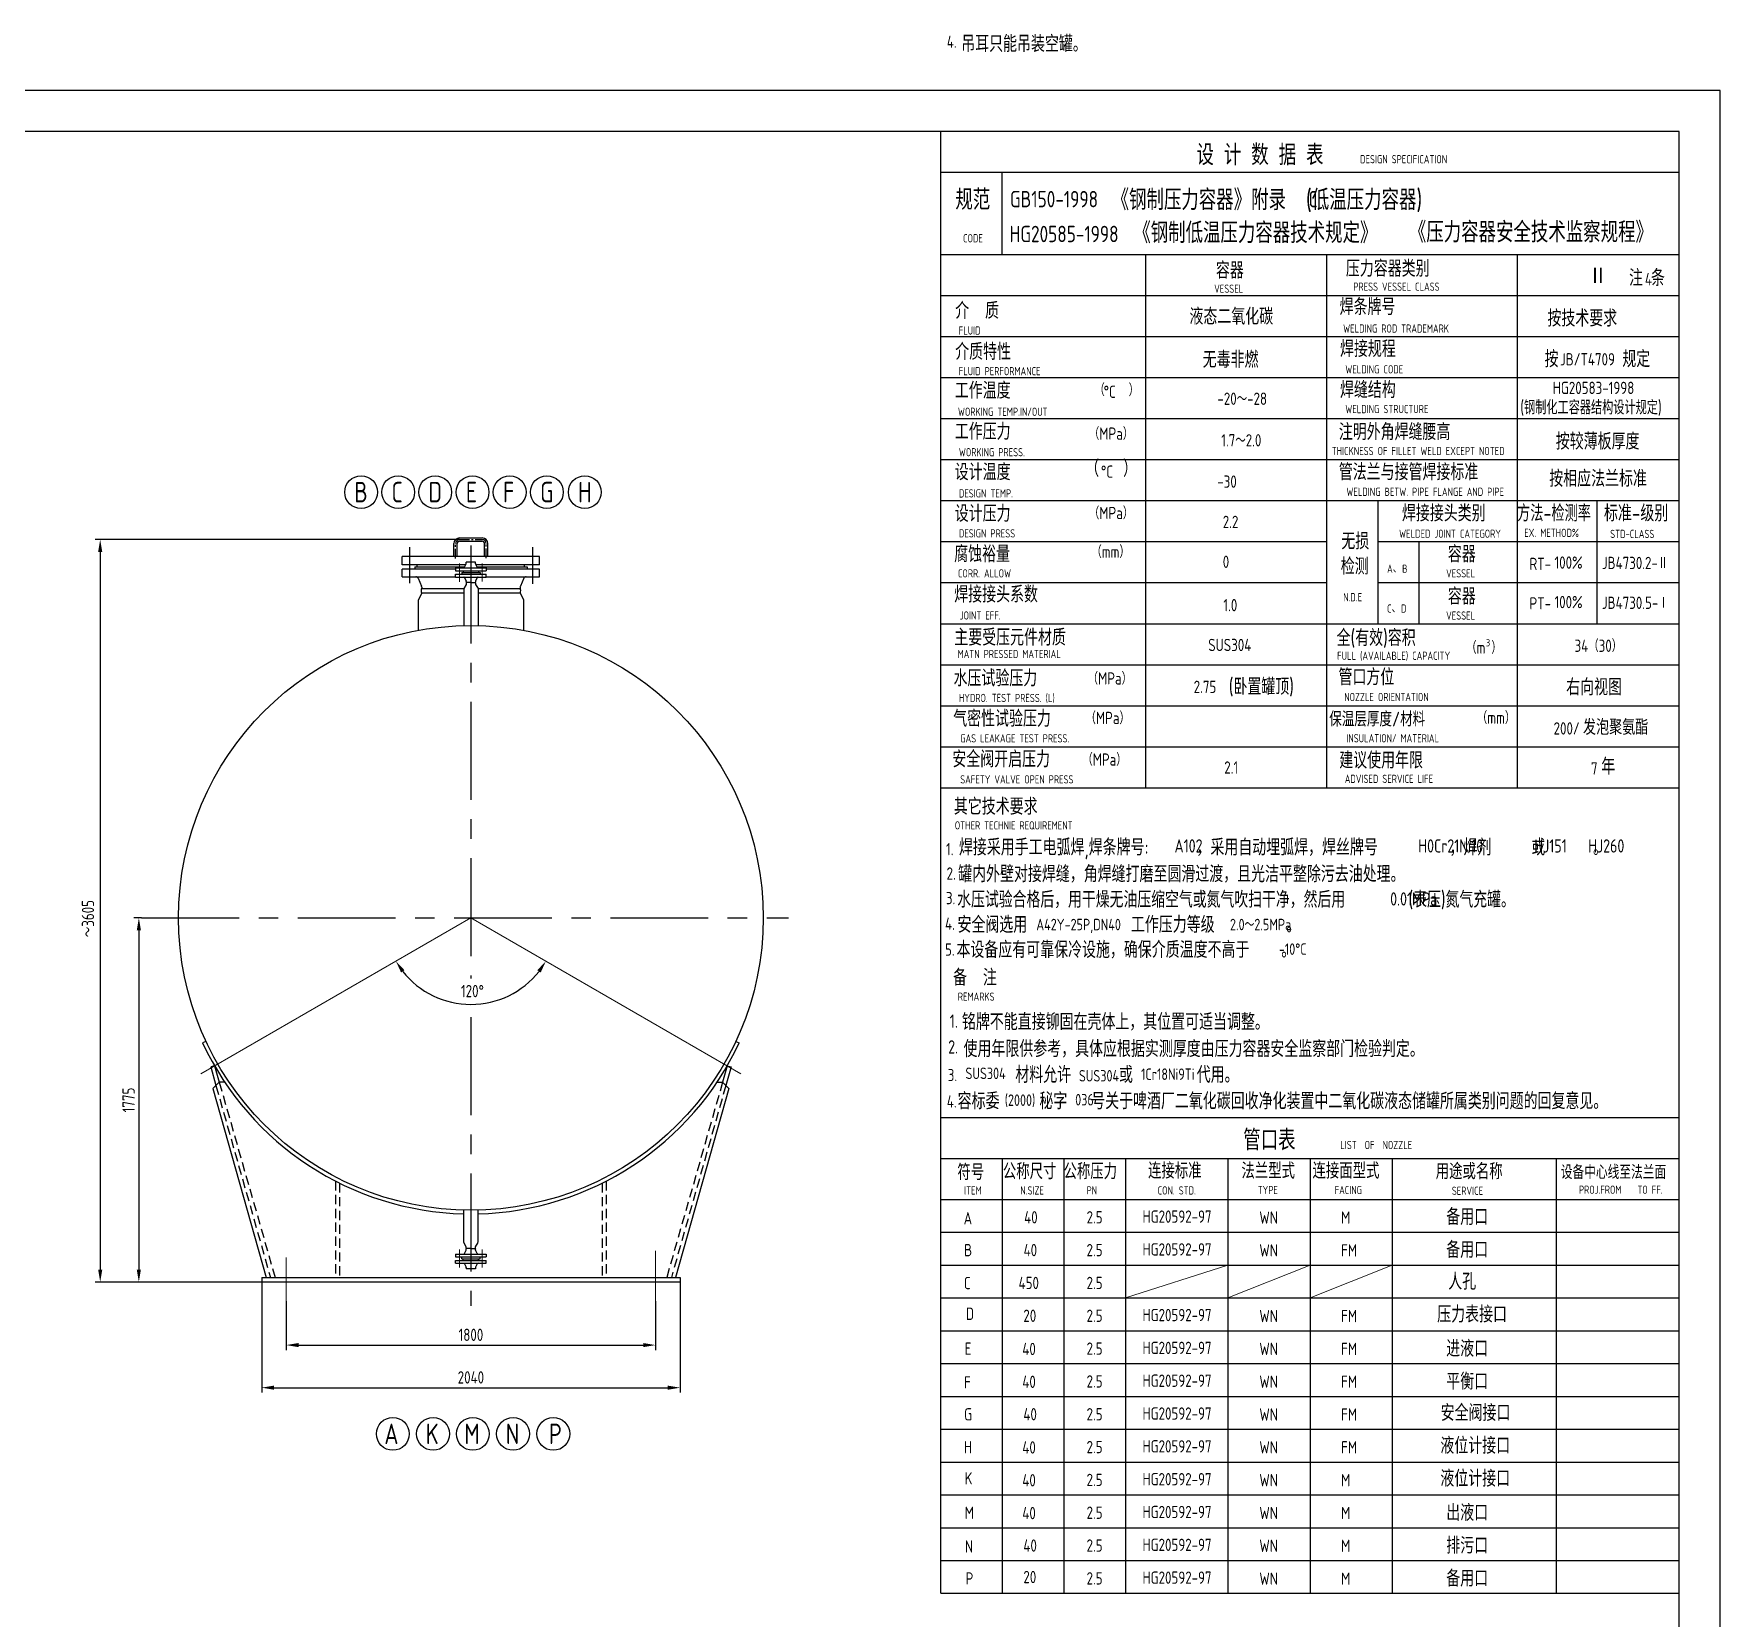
# Model space of a CAD drawing. Extents: x 10474 to 45536, y -10608 to 12499.
# Drawn here: x 31641 to 39863, y 4776 to 12499 of the extents above; entities that cross this region are included whole.
import ezdxf

# ---------------------------------------------------------------- set-up
doc = ezdxf.new("R2010")
doc.units = 0
doc.header["$LTSCALE"] = 15
doc.header["$MEASUREMENT"] = 0
doc.linetypes.add('CENTER', pattern=[50.8, 31.75, -6.35, 6.35, -6.35])
doc.linetypes.add('HIDDEN', pattern=[0.375, 0.25, -0.125])
doc.layers.get('0').update_dxf_attribs({"linetype": 'CONTINUOUS'})
doc.layers.get('DEFPOINTS').update_dxf_attribs({"color": 3, "linetype": 'CONTINUOUS'})
for name, color, linetype in [('1', 3, 'CONTINUOUS'), ('HIDDEN', 7, 'HIDDEN'), ('LAYERAXIS', 7, 'CENTER'), ('MAINLINE', 3, 'CONTINUOUS')]:
    doc.layers.add(name, color=color, linetype=linetype)
doc.layers.add('5', color=7, linetype='CONTINUOUS', lineweight=9)
doc.styles.add('GREEKC', font='greekc')
doc.styles.add('HZ', font='isocp.shx', dxfattribs={"width": 0.85, "bigfont": 'hztxt.shx'})
doc.dimstyles.new('QD', dxfattribs={"dimtxt": 60, "dimasz": 60, "dimexe": 24, "dimexo": 0.1, "dimgap": 20, "dimtad": 1, "dimdec": 0, "dimzin": 0, "dimdsep": 46, "dimtxsty": 'HZ', "dimcen": 0, "dimadec": 0, "dimazin": 0, "dimtfac": 0.142857, "dimtdec": 4, "dimtix": 1, "dimtmove": 2, "dimatfit": 3, "dimfxl": 0, "dimtolj": 1, "dimtzin": 0, "dimarcsym": 0})

# ---------------------------------------------------------------- blocks, each defined once
blk = doc.blocks.new('*D10')
at = {"color": 0, "linetype": 'ByBlock'}
for p, q in [((47104.9, 798.3), (47104.9, 560.5)), ((48904.9, 798.3), (48904.9, 560.5)), ((47164.9, 584.5), (48844.9, 584.5))]:
    blk.add_line(p, q, dxfattribs=at)
for points in [[(47164.9, 594.5), (47164.9, 574.5), (47104.9, 584.5)], [(48844.9, 594.5), (48844.9, 574.5), (48904.9, 584.5)]]:
    blk.add_solid(points, dxfattribs=at)
at = {"layer": 'DEFPOINTS', "color": 0, "linetype": 'ByBlock'}
for p in [(47104.9, 798.4), (48904.9, 798.4), (48904.9, 584.5)]:
    blk.add_point(p, dxfattribs=at)
at = {"color": 0, "linetype": 'ByBlock', "insert": (48004.9, 634.5), "char_height": 60, "attachment_point": 5, "style": 'HZ'}
blk.add_mtext('\\A1;1800', dxfattribs=at)
blk = doc.blocks.new('*D11')
at = {"color": 0, "linetype": 'ByBlock'}
for p, q in [((46984.9, 891.9), (46984.9, 352.8)), ((49024.9, 891.8), (49024.9, 352.8)), ((47044.9, 376.8), (48964.9, 376.8))]:
    blk.add_line(p, q, dxfattribs=at)
for points in [[(47044.9, 386.8), (47044.9, 366.8), (46984.9, 376.8)], [(48964.9, 386.8), (48964.9, 366.8), (49024.9, 376.8)]]:
    blk.add_solid(points, dxfattribs=at)
at = {"layer": 'DEFPOINTS', "color": 0, "linetype": 'ByBlock'}
for p in [(46984.9, 892), (49024.9, 891.9), (49024.9, 376.8)]:
    blk.add_point(p, dxfattribs=at)
at = {"color": 0, "linetype": 'ByBlock', "insert": (48004.9, 426.9), "char_height": 60, "attachment_point": 5, "style": 'HZ'}
blk.add_mtext('\\A1;2040', dxfattribs=at)
blk = doc.blocks.new('*D23')
at = {"color": 0, "linetype": 'ByBlock'}
for p, q in [((33717.1, 10033.8), (31940.9, 10033.8)), ((31964.9, 9973.8), (31964.9, 6474.7)), ((32752.1, 6414.7), (31940.9, 6414.7))]:
    blk.add_line(p, q, dxfattribs=at)
for points in [[(31954.9, 9973.8), (31974.9, 9973.8), (31964.9, 10033.8)], [(31954.9, 6474.7), (31974.9, 6474.7), (31964.9, 6414.7)]]:
    blk.add_solid(points, dxfattribs=at)
at = {"layer": 'DEFPOINTS', "color": 0, "linetype": 'ByBlock'}
for p in [(33717.2, 10033.8), (31964.9, 6414.7), (32752.2, 6414.7)]:
    blk.add_point(p, dxfattribs=at)
at = {"color": 0, "linetype": 'ByBlock', "insert": (31905.2, 8186.2), "char_height": 60, "attachment_point": 5, "rotation": 90, "style": 'HZ'}
blk.add_mtext('\\A1;～3605', dxfattribs=at)
blk = doc.blocks.new('*D50')
at = {"color": 0, "linetype": 'ByBlock'}
for p, q in [((46461.4, 2666.9), (46424.6, 2666.9)), ((46448.6, 2606.9), (46448.6, 951.8)), ((46458.1, 891.8), (46424.6, 891.8))]:
    blk.add_line(p, q, dxfattribs=at)
for points in [[(46438.6, 2606.9), (46458.6, 2606.9), (46448.6, 2666.9)], [(46438.6, 951.8), (46458.6, 951.8), (46448.6, 891.8)]]:
    blk.add_solid(points, dxfattribs=at)
at = {"layer": 'DEFPOINTS', "color": 0, "linetype": 'ByBlock'}
for p in [(46461.5, 2666.9), (46448.6, 891.8), (46458.2, 891.8)]:
    blk.add_point(p, dxfattribs=at)
at = {"color": 0, "linetype": 'ByBlock', "insert": (46398.6, 1779.4), "char_height": 60, "attachment_point": 5, "rotation": 90, "style": 'HZ'}
blk.add_mtext('\\A1;1775', dxfattribs=at)
blk = doc.blocks.new('*D132')
at = {"color": 0, "linetype": 'ByBlock'}
blk.add_arc((33772.1, 8189.8), 422.2, 218.14914, 321.85086, dxfattribs=at)
for points in [[(33431.8, 7923.4), (33448.3, 7934.6), (33406.4, 7978.7)], [(34095.8, 7934.6), (34112.4, 7923.4), (34137.7, 7978.7)]]:
    blk.add_solid(points, dxfattribs=at)
at = {"layer": 'DEFPOINTS', "color": 0, "linetype": 'ByBlock'}
for p in [(33772.1, 8189.8), (33772.1, 8189.8), (33627.7, 7793), (32455.3, 7429.5), (35088.8, 7429.5)]:
    blk.add_point(p, dxfattribs=at)
at = {"color": 0, "linetype": 'ByBlock', "insert": (33779.6, 7832.8), "char_height": 60, "attachment_point": 5, "style": 'HZ'}
blk.add_mtext('\\A1;120°', dxfattribs=at)

msp = doc.modelspace()

# ---------------------------------------------------------------- hatches: boundary and pattern name
at = {"layer": '5'}
h = msp.add_hatch(dxfattribs=at)
h.set_pattern_fill('ANSI37', color=256, scale=6, style=0)
h.set_pattern_definition([(45, (-12746.1469, -142.74165), (-0.530330086, 0.530330086), []), (135, (-12746.1469, -142.74165), (-0.530330086, -0.530330086), [])])
h.paths.add_polyline_path([(33794.6, 9821.8, 0.365825), (33794.6, 9825.7), (33792.1, 9823.8)])
h.paths.add_polyline_path([(33749.6, 9825.7, 0.365825), (33749.6, 9821.8), (33752.1, 9823.8)])
h = msp.add_hatch(dxfattribs=at)
h.set_pattern_fill('ANSI37', color=256, scale=6, style=0)
h.set_pattern_definition([(315, (-12746.1469, 16544.27046), (-0.530330086, -0.530330086), []), (225, (-12746.1469, 16544.27046), (-0.530330086, 0.530330086), [])])
h.paths.add_polyline_path([(33792.1, 6577.8), (33794.6, 6575.8, 0.365825), (33794.6, 6579.7)])
h.paths.add_polyline_path([(33752.1, 6577.8), (33749.6, 6579.7, 0.365825), (33749.6, 6575.8)])

# ---------------------------------------------------------------- linework, layer by layer
for p, q in [((39862.8, 12222.1), (23042.8, 12222.1)), ((39862.8, 342.1), (39862.8, 12222.1)), ((39662.8, 11822.1), (36062.8, 11822.1)), ((36362.8, 11422.1), (36362.8, 11822.1)), ((39662.8, 11422.1), (36062.8, 11422.1)), ((37062.8, 8822.1), (37062.8, 11422.1)), ((37945, 8822.1), (37945, 11422.1)), ((38873.7, 8822.1), (38873.7, 11422.1)), ((39662.8, 11222.1), (36062.8, 11222.1)), ((36362.8, 11222.1), (36362.8, 11224.4)), ((39662.8, 11022.1), (36062.8, 11022.1)), ((39662.8, 10822.1), (36062.8, 10822.1)), ((39662.8, 10622.1), (36062.8, 10622.1)), ((39662.8, 10422.1), (36062.8, 10422.1)), ((39662.8, 10222.1), (36062.8, 10222.1)), ((38195, 9622.1), (38195, 10222.1)), ((39262.8, 9622.1), (39262.8, 10222.1)), ((37945, 10022.1), (36062.8, 10022.1)), ((39662.8, 10022.1), (38195, 10022.1)), ((38395, 9622.1), (38395, 10022.1)), ((37945, 9822.1), (36062.8, 9822.1)), ((39662.8, 9822.1), (38195, 9822.1)), ((37945, 9622.1), (36062.8, 9622.1)), ((39662.8, 9622.1), (37945, 9622.1)), ((39662.8, 9422.1), (36062.8, 9422.1)), ((39662.8, 9022.1), (36062.8, 9022.1)), ((39662.8, 8822.1), (36062.8, 8822.1)), ((36062.8, 7017.3), (39662.8, 7017.3)), ((36362.8, 7017.3), (36362.8, 4897.3)), ((36662.8, 7017.3), (36662.8, 4897.3)), ((36962.8, 7017.3), (36962.8, 4897.3)), ((37462.8, 7017.3), (37462.8, 4897.3)), ((37862.8, 7017.3), (37862.8, 4897.3)), ((38262.8, 7017.3), (38262.8, 4897.3)), ((39062.8, 7017.3), (39062.8, 4897.3)), ((36062.8, 6817.3), (39662.8, 6817.3)), ((36062.8, 6657.3), (39662.8, 6657.3)), ((36062.8, 6497.3), (39662.8, 6497.3)), ((36062.8, 6337.3), (39662.8, 6337.3)), ((36062.8, 6177.3), (39662.8, 6177.3)), ((36062.8, 6017.3), (39662.8, 6017.3)), ((36062.8, 5857.3), (39662.8, 5857.3)), ((36062.8, 5697.3), (39662.8, 5697.3)), ((36062.8, 5537.3), (39662.8, 5537.3)), ((36062.8, 5377.3), (39662.8, 5377.3)), ((36062.8, 5217.3), (39662.8, 5217.3)), ((36062.8, 5057.3), (39662.8, 5057.3))]:
    msp.add_line(p, q)
at = {"linetype": 'ByBlock', "ltscale": 5}
msp.add_line((39662.8, 9222.1), (36062.8, 9222.1), dxfattribs=at)
for centre in [(33236.8, 10264.8), (33417.8, 10264.8), (33598.1, 10264.8), (33780.2, 10264.8), (33961.2, 10264.8), (34142.6, 10264.8), (34327.2, 10264.8), (33391.5, 5674.3), (33587.6, 5674.3), (33781.5, 5674.3), (33977.6, 5674.3), (34173.8, 5674.3)]:
    msp.add_circle(centre, 80)
at = {"ltscale": 0.2}
for centre, start, end in [((33717.1, 10013.8), 90, 180), ((33827.1, 10013.8), 0, 90)]:
    msp.add_arc(centre, 20, start, end, dxfattribs=at)
at = {"layer": '1'}
for p, q in [((33717.1, 10041.8), (33827.1, 10041.8)), ((34107.1, 9951.8), (33437.1, 9951.8)), ((33437.1, 9910.8), (33437.1, 9951.8)), ((33689.1, 9951.8), (33689.1, 10013.8)), ((33705.1, 9951.8), (33705.1, 10013.8)), ((33717.1, 10025.8), (33827.1, 10025.8)), ((33839.1, 9951.8), (33839.1, 10013.8)), ((33855.1, 9951.8), (33855.1, 10013.8)), ((34107.1, 9910.8), (34107.1, 9951.8)), ((33747.2, 9910.8), (33437.1, 9910.8)), ((33437.1, 9852.8), (33437.1, 9889.8)), ((33697.1, 9889.8), (33437.1, 9889.8)), ((33498.1, 9900.8), (33498.1, 9889.8)), ((33498.1, 9900.8), (33742.4, 9900.8)), ((33510.1, 9900.8), (33510.1, 9910.8)), ((33697.1, 9895.8), (33847.1, 9895.8)), ((33697.1, 9895.8), (33697.1, 9881.8)), ((33697.1, 9881.8), (33847.1, 9881.8)), ((33727.1, 9873.3), (33727.1, 9864.8)), ((33727.1, 9873.3), (33817.1, 9873.3)), ((33734.6, 9881.8), (33734.6, 9873.3)), ((33741.4, 9898.6), (33749.1, 9914.7)), ((33749.6, 9916.9), (33749.6, 9922.8)), ((33794.6, 9922.8), (33749.6, 9922.8)), ((33794.6, 9916.9), (33794.6, 9922.8)), ((33802.7, 9898.6), (33795.1, 9914.7)), ((34107.1, 9910.8), (33796.9, 9910.8)), ((33801.7, 9900.8), (34046.1, 9900.8)), ((33809.6, 9881.8), (33809.6, 9873.3)), ((33817.1, 9873.3), (33817.1, 9864.8)), ((33847.1, 9895.8), (33847.1, 9881.8)), ((34107.1, 9889.8), (33847.1, 9889.8)), ((34033.6, 9900.8), (34033.6, 9910.8)), ((34046.1, 9900.8), (34046.1, 9889.8)), ((34107.1, 9852.8), (34107.1, 9889.8)), ((33437.1, 9852.8), (33697.1, 9852.8)), ((33514.2, 9845.6), (33531.1, 9807.1)), ((33532.1, 9802.3), (33532.1, 9794.7)), ((33532.1, 9794.7), (33737.1, 9794.7)), ((33697.1, 9864.8), (33847.1, 9864.8)), ((33697.1, 9850.8), (33697.1, 9864.8)), ((33697.1, 9850.8), (33847.1, 9850.8)), ((33741.4, 9847.9), (33749.1, 9831.8)), ((33749.6, 9829.6), (33749.6, 9825.7)), ((33794.6, 9829.6), (33794.6, 9825.7)), ((33802.7, 9847.9), (33795.1, 9831.8)), ((33807.1, 9794.7), (34012.1, 9794.7)), ((33847.1, 9850.8), (33847.1, 9864.8)), ((33847.1, 9852.8), (34107.1, 9852.8)), ((34012.1, 9802.3), (34012.1, 9794.7)), ((34029.9, 9845.6), (34013.1, 9807.1)), ((33532.1, 9774.8), (33737.1, 9774.8)), ((33807.1, 9774.8), (34012.1, 9774.8)), ((32480.6, 7587.5), (32464.3, 7579.9)), ((35063.6, 7587.5), (35079.9, 7579.9)), ((32522.4, 7468.3), (32503.7, 7463)), ((32503.7, 7463), (32529.4, 7372.4)), ((32522.4, 7468.3), (32545.3, 7388.3)), ((35021.7, 7468.3), (34998.9, 7388.3)), ((35040.4, 7463), (35014.7, 7372.4)), ((35021.7, 7468.3), (35040.4, 7463)), ((32545.3, 7388.3), (32514.4, 7357.4)), ((32514.4, 7357.4), (32774, 6436.8)), ((32572.1, 7388.3), (32545.3, 7388.3)), ((35029.7, 7357.4), (34770.2, 6436.8)), ((34972, 7388.3), (34998.9, 7388.3)), ((34998.9, 7388.3), (35029.7, 7357.4)), ((33697.1, 6550.8), (33697.1, 6536.8)), ((33697.1, 6550.8), (33847.1, 6550.8)), ((33697.1, 6536.8), (33847.1, 6536.8)), ((33697.1, 6505.8), (33697.1, 6519.8)), ((33697.1, 6519.8), (33847.1, 6519.8)), ((33697.1, 6505.8), (33847.1, 6505.8)), ((33727.1, 6528.3), (33727.1, 6536.8)), ((33727.1, 6528.3), (33817.1, 6528.3)), ((33734.6, 6519.8), (33734.6, 6528.3)), ((33741.4, 6553.6), (33749.1, 6569.7)), ((33741.4, 6502.9), (33749.1, 6486.8)), ((33749.6, 6571.9), (33749.6, 6575.8)), ((33794.6, 6571.9), (33794.6, 6575.8)), ((33802.7, 6553.6), (33795.1, 6569.7)), ((33802.7, 6502.9), (33795.1, 6486.8)), ((33809.6, 6519.8), (33809.6, 6528.3)), ((33817.1, 6528.3), (33817.1, 6536.8)), ((33847.1, 6550.8), (33847.1, 6536.8)), ((33847.1, 6505.8), (33847.1, 6519.8)), ((32752.1, 6436.8), (32752.1, 6414.8)), ((32752.1, 6436.8), (34792.1, 6436.8)), ((32752.1, 6414.8), (34792.1, 6414.8)), ((33749.6, 6484.6), (33749.6, 6478.8)), ((33794.6, 6478.8), (33749.6, 6478.8)), ((33794.6, 6484.6), (33794.6, 6478.8)), ((34792.1, 6436.8), (34792.1, 6414.8))]:
    msp.add_line(p, q, dxfattribs=at)
for points in [[(33737.1, 9794.7), (33737.1, 9614.3)], [(33748.9, 9814.6), (33737.5, 9794.8)], [(33752.1, 9823.8), (33749.6, 9825.7)], [(33752.1, 9823.8), (33749.6, 9821.8)], [(33749.6, 9821.8), (33749.6, 9817.1)], [(33772.1, 9823.8), (33752.1, 9823.8)], [(33772.1, 9823.8), (33792.1, 9823.8)], [(33792.1, 9823.8), (33794.6, 9825.7)], [(33792.1, 9823.8), (33794.6, 9821.8)], [(33794.6, 9821.8), (33794.6, 9817.1)], [(33795.2, 9814.6), (33806.7, 9794.8)], [(33807.1, 9794.7), (33807.1, 9614.3)], [(33737.1, 6608.2), (33737.1, 6765.2)], [(33807.1, 6608.2), (33807.1, 6765.2)], [(33748.9, 6586.9), (33737.5, 6606.7)], [(33749.6, 6579.7), (33749.6, 6584.4)], [(33752.1, 6577.8), (33749.6, 6579.7)], [(33752.1, 6577.8), (33749.6, 6575.8)], [(33772.1, 6577.8), (33752.1, 6577.8)], [(33772.1, 6577.8), (33792.1, 6577.8)], [(33792.1, 6577.8), (33794.6, 6579.7)], [(33792.1, 6577.8), (33794.6, 6575.8)], [(33794.6, 6579.7), (33794.6, 6584.4)], [(33795.2, 6586.9), (33806.7, 6606.7)]]:
    msp.add_lwpolyline(points, dxfattribs=at)
for points in [[(33749.6, 9817.1, -0.131652), (33748.9, 9814.6)], [(33794.6, 9817.1, 0.131652), (33795.2, 9814.6)], [(33532.1, 9774.8), (33516.1, 9740.2, 0.131652), (33515.6, 9738.2), (33515.6, 9591.5)], [(34012.1, 9774.8), (34028, 9740.2, -0.131652), (34028.6, 9738.2), (34028.6, 9591.5)], [(33749.6, 6584.4, 0.131652), (33748.9, 6586.9)], [(33794.6, 6584.4, -0.131652), (33795.2, 6586.9)]]:
    msp.add_lwpolyline(points, format="xyb", dxfattribs=at)
msp.add_circle((33772.1, 8189.8), 1425, dxfattribs=at)
for centre, radius, start, end in [((33717.1, 10013.8), 28, 90, 180), ((33827.1, 10013.8), 28, 0, 90), ((33717.1, 10013.8), 12, 90, 180), ((33827.1, 10013.8), 12, 0, 90), ((33736.9, 9900.8), 5, 270, 334.59228), ((33744.6, 9916.9), 5, 334.59228, 0), ((33799.6, 9916.9), 5, 180, 205.40772), ((33807.2, 9900.8), 5, 205.40772, 270), ((33503.2, 9840.8), 12, 23.62938, 90), ((33549.3, 9784.8), 20, 150, 210), ((33520.1, 9802.3), 12, 0, 23.62938), ((33736.9, 9845.8), 5, 25.40772, 90), ((33744.6, 9829.6), 5, 0, 25.40772), ((33799.6, 9829.6), 5, 154.59228, 180), ((33807.2, 9845.8), 5, 90, 154.59228), ((34024.1, 9802.3), 12, 156.37062, 180), ((33994.8, 9784.8), 20, 330, 30), ((34040.9, 9840.8), 12, 90, 156.37062), ((33772.1, 8189.8), 1443, 205, 268.61015), ((33772.1, 8189.8), 1443, 271.38985, 335), ((33736.9, 6555.8), 5, 270, 334.59228), ((33736.9, 6500.8), 5, 25.40772, 90), ((33744.6, 6571.9), 5, 334.59228, 0), ((33799.6, 6571.9), 5, 180, 205.40772), ((33807.2, 6555.8), 5, 205.40772, 270), ((33807.2, 6500.8), 5, 90, 154.59228), ((33744.6, 6484.6), 5, 0, 25.40772), ((33799.6, 6484.6), 5, 154.59228, 180)]:
    msp.add_arc(centre, radius, start, end, dxfattribs=at)
at = {"layer": '5'}
for p, q in [((33717.1, 9916.3), (33717.1, 9828.1)), ((33827.1, 9916.3), (33827.1, 9829)), ((33772.1, 8189.8), (32455.3, 7429.5)), ((33772.1, 8189.8), (35088.8, 7429.5)), ((32872.1, 6534.4), (32872.1, 6321.2)), ((33717.1, 6485.2), (33717.1, 6573.4)), ((33827.1, 6485.2), (33827.1, 6572.5)), ((34672.1, 6567.4), (34672.1, 6321.2)), ((36962.8, 6337.3), (37462.8, 6497.3)), ((37462.8, 6337.3), (37862.8, 6497.3)), ((37862.8, 6337.3), (38262.8, 6497.3))]:
    msp.add_line(p, q, dxfattribs=at)
for centre, start, end in [((33751.8, 9823.8), 139.81248, 220.18752), ((33792.3, 9823.8), 319.81248, 40.18752), ((33751.8, 6577.8), 139.81248, 220.18752), ((33792.3, 6577.8), 319.81248, 40.18752)]:
    msp.add_arc(centre, 2.97, start, end, dxfattribs=at)
at = {"layer": 'HIDDEN', "ltscale": 12}
for p, q in [((32529.4, 7372.4), (32794.8, 6436.8)), ((32545.3, 7388.3), (32817.6, 6436.8)), ((34998.9, 7388.3), (34726.6, 6436.8)), ((35014.7, 7372.4), (34749.3, 6436.8)), ((33112.1, 6906.5), (33112.1, 6436.8)), ((34432.1, 6906.5), (34432.1, 6436.8)), ((33132.1, 6896.5), (33132.1, 6436.8)), ((34412.1, 6896.5), (34412.1, 6436.8))]:
    msp.add_line(p, q, dxfattribs=at)
at = {"layer": 'LAYERAXIS', "ltscale": 0.1}
for p, q in [((33717.1, 10033.8), (33827.1, 10033.8)), ((33697.1, 9941.5), (33697.1, 10013.8)), ((33847.1, 9942.8), (33847.1, 10013.8))]:
    msp.add_line(p, q, dxfattribs=at)
at = {"layer": 'LAYERAXIS'}
for p, q in [((33472.1, 9996.6), (33472.1, 9821.9)), ((33772.1, 10004), (33772.1, 7894.4)), ((34072.1, 9996.6), (34072.1, 9817.4)), ((32166.2, 8189.8), (35320.3, 8189.8)), ((33772.1, 7704.9), (33772.1, 6298))]:
    msp.add_line(p, q, dxfattribs=at)
at = {"layer": 'MAINLINE'}
for p, q in [((39662.8, 12022.1), (23542.8, 12022.1)), ((36062.8, 4897.3), (36062.8, 12022.1)), ((39662.8, 542.1), (39662.8, 12022.1)), ((36062.8, 7217.3), (39662.8, 7217.3)), ((36062.8, 4897.3), (39662.8, 4897.3))]:
    msp.add_line(p, q, dxfattribs=at)

# ---------------------------------------------------------------- texts
at = {"style": 'HZ'}
for s, height, width, p in [('吊耳只能吊装空罐。', 80, 0.85, (36162.5, 12410.4)), ('4.', 60, 0.85, (36092.2, 12430.4)), (' GB150-1998', 80, 0.85, (36361.4, 11653.1)), ('C', 80, 0.85, (37855.7, 11653.1)), ('HG20585-1998 ', 80, 0.85, (36397.9, 11483.2)), ('4', 60, 0.85, (39495.5, 11273.1)), ('液态二氧化碳', 80, 0.85, (37275, 11081)), ('按技术要求', 80, 0.85, (39020.1, 11072)), ('无毒非燃', 80, 0.85, (37339.5, 10870.7)), ('按        规定', 80, 0.85, (39006.3, 10873.6)), ('JB/T4709', 60, 0.85, (39081.7, 10882.4)), ('（    ）', 60, 0.85, (36811.1, 10733.2)), ('%%DC', 60, 0.85, (36856.7, 10724.1)), ('HG20583-1998', 60, 0.85, (39046, 10743)), ('-20～-28', 60, 0.85, (37411.4, 10690.2)), ('(钢制化工容器结构设计规定)', 68, 0.8, (38887.9, 10643.5)), ('（MPa）', 60, 0.85, (36784.6, 10520)), ('1.7～2.0', 60, 0.85, (37430, 10487.5)), ('按较薄板厚度', 80, 0.85, (39061, 10472.2)), ('%%DC', 60, 0.85, (36843.4, 10334.6)), ('按相应法兰标准', 80, 0.85, (39029.1, 10290.7)), ('B', 100, 0.85, (33204, 10215)), ('C', 100, 0.85, (33385, 10215)), ('D', 100, 0.85, (33565.3, 10215)), ('E', 100, 0.85, (33747.4, 10215)), ('F', 100, 0.85, (33928.4, 10215)), ('G', 100, 0.85, (34109.8, 10215)), ('H', 100, 0.85, (34294.4, 10215)), ('-30', 60, 0.85, (37410.9, 10286.2)), ('（MPa）', 60, 0.85, (36784.6, 10133.2)), ('2.2', 60, 0.85, (37437.4, 10089.9)), ('（mm）', 60, 0.85, (36796.5, 9944.3)), ('0', 60, 0.85, (37437.4, 9895.5)), ('100%%%', 60, 0.85, (39054.5, 9891.6)), ('JB4730.2-Ⅱ', 60, 0.85, (39285.5, 9889.8)), ('RT-', 60, 0.85, (38932.7, 9885.2)), ('1.0', 60, 0.85, (37440.4, 9684)), ('PT-', 60, 0.85, (38932.7, 9692.6)), ('100%%%', 60, 0.85, (39054.5, 9699)), ('JB4730.5-Ⅰ', 60, 0.85, (39285.5, 9695.4)), ('SUS304', 60, 0.85, (37366.6, 9489.9)), (' （m ）', 60, 0.85, (38594.5, 9477.5)), ('34（30）', 60, 0.85, (39152.4, 9486)), ('（MPa）', 60, 0.85, (36778.5, 9326.8)), ('2.75', 60, 0.85, (37295.8, 9285.8)), ('右向视图', 80, 0.85, (39111.6, 9274.3)), ('（MPa）', 60, 0.85, (36768.1, 9134.2)), ('（mm）', 60, 0.85, (38675.8, 9135.6)), ('200/', 60, 0.85, (39050.4, 9083.1)), ('发泡聚氨酯', 74.88, 0.85, (39193.5, 9081.6)), ('（MPa）', 60, 0.85, (36752.6, 8931.3)), ('年', 80, 0.85, (39282.4, 8887.4)), ('2.1', 60, 0.85, (37444.8, 8892.7)), ('7', 60, 0.85, (39232.4, 8888.2)), ('1.', 60, 0.85, (36088.5, 8494.6)), ('焊接采用手工电弧焊,焊条牌号:      ，采用自动埋弧焊，焊丝牌号         ，焊剂     或      。', 80, 0.85, (36151.2, 8493.7)), ('A102', 64.57, 0.85, (37202.3, 8508.1)), ('H0Cr21Ni10', 64.57, 0.85, (38390.9, 8508.1)), ('HJ151', 64.57, 0.85, (38956.6, 8508.1)), ('HJ260', 64.57, 0.85, (39219.4, 8508.1)), ('2.', 60, 0.85, (36091.1, 8376)), ('罐内外壁对接焊缝，角焊缝打磨至圆滑过渡，且光洁平整除污去油处理。', 80, 0.85, (36147.6, 8363.4)), ('3.', 60, 0.85, (36088, 8256)), ('水压试验合格后，用干燥无油压缩空气或氮气吹扫干净，然后用        (表压)氮气充罐。', 79.47, 0.85, (36142.7, 8239.3)), ('0.01MPa', 64.57, 0.85, (38253.5, 8249.7)), ('4.', 60, 0.85, (36083.5, 8131.3)), ('安全阀选用             工作压力等级         。', 80, 0.85, (36144.3, 8116.6)), ('A42Y-25P,DN40', 56, 0.85, (36528.2, 8129.2)), ('2.0～2.5MPa', 56, 0.85, (37472.7, 8129.2)), ('5.', 60, 0.85, (36083.5, 8005.1)), ('本设备应有可靠保冷设施，确保介质温度不高于    。', 80, 0.85, (36139.3, 7994.4)), ('-10%%dC', 56, 0.85, (37710.9, 8009.4)), ('铭牌不能直接铆固在壳体上，其位置可适当调整。', 80, 0.85, (36165.9, 7642.8)), ('1.', 65, 0.85, (36106.5, 7654.1)), ('2.', 65, 0.85, (36098.8, 7528.1)), ('使用年限供参考，具体应根据实测厚度由压力容器安全监察部门检验判定。', 80, 0.85, (36173.6, 7510.9)), ('3.', 60, 0.85, (36096.7, 7393.6)), ('SUS304', 56, 0.85, (36183.1, 7403.9)), ('材料允许      或        代用。', 80, 0.85, (36426.2, 7385.1)), ('SUS304', 56, 0.85, (36736, 7392)), ('1Cr18Ni9Ti', 56, 0.85, (37039, 7399.7)), ('4.', 60, 0.85, (36092.2, 7264.9)), ('容标委     秘字   号关于啤酒厂二氧化碳回收净化装置中二氧化碳液态储罐所属类别问题的回复意见。', 80, 0.85, (36145.1, 7256.6)), ('(2000)', 56, 0.85, (36374.5, 7273.2)), ('036', 56, 0.85, (36718, 7275.2)), ('A', 60, 0.85, (36174.4, 6695.5)), ('40', 60, 0.85, (36469.1, 6700.2)), ('2.5', 60, 0.85, (36773.4, 6700.2)), ('HG20592-97', 60, 0.85, (37046.1, 6703.7)), ('WN', 60, 0.85, (37615.7, 6698.8)), ('M', 60, 0.85, (38014.4, 6698.8)), ('备用口', 80, 0.85, (38526.9, 6692.2)), ('B', 60, 0.85, (36176.5, 6540.1)), ('40', 60, 0.85, (36466.5, 6540.2)), ('2.5', 60, 0.85, (36773.4, 6540.2)), ('HG20592-97', 60, 0.85, (37046.1, 6543.7)), ('WN', 60, 0.85, (37615.7, 6538.8)), ('FM', 60, 0.85, (38014.4, 6538.8)), ('备用口', 80, 0.85, (38526.9, 6532.2)), ('C', 60, 0.85, (36175.3, 6379.7)), ('450', 60, 0.85, (36442, 6380.2)), ('2.5', 60, 0.85, (36773.4, 6380.2)), ('人孔', 80, 0.85, (38536.7, 6377.1)), ('D', 60, 0.85, (36185.1, 6229.8)), ('20', 60, 0.85, (36465.4, 6220.2)), ('2.5', 60, 0.85, (36773.4, 6220.2)), ('HG20592-97', 60, 0.85, (37046.1, 6223.7)), ('WN', 60, 0.85, (37615.7, 6218.8)), ('FM', 60, 0.85, (38014.4, 6218.8)), ('压力表接口', 80, 0.85, (38482.9, 6217.1)), ('E', 60, 0.85, (36179.5, 6059.7)), ('40', 60, 0.85, (36460.2, 6058.3)), ('2.5', 60, 0.85, (36773.4, 6060.2)), ('HG20592-97', 60, 0.85, (37046.1, 6063.7)), ('WN', 60, 0.85, (37615.7, 6058.8)), ('FM', 60, 0.85, (38014.4, 6058.8)), ('进液口', 80, 0.85, (38526.9, 6050)), ('F', 60, 0.85, (36176.5, 5895.5)), ('40', 60, 0.85, (36460.2, 5898.3)), ('2.5', 60, 0.85, (36773.4, 5900.2)), ('HG20592-97', 60, 0.85, (37046.1, 5903.7)), ('WN', 60, 0.85, (37615.7, 5898.8)), ('FM', 60, 0.85, (38014.4, 5898.8)), ('平衡口', 80, 0.85, (38526.9, 5890)), ('G', 60, 0.85, (36176.6, 5739.7)), ('40', 60, 0.85, (36465.4, 5740.2)), ('2.5', 60, 0.85, (36773.4, 5740.2)), ('HG20592-97', 60, 0.85, (37046.1, 5743.7)), ('WN', 60, 0.85, (37615.7, 5738.8)), ('FM', 60, 0.85, (38014.4, 5738.8)), ('安全阀接口', 80, 0.85, (38499.5, 5737.1)), ('A', 100, 0.85, (33350.1, 5624.6)), ('K', 100, 0.85, (33551.9, 5624.6)), ('M', 100, 0.85, (33740.2, 5624.6)), ('N', 100, 0.85, (33942, 5624.6)), ('P', 100, 0.85, (34152.2, 5624.6)), ('H', 60, 0.85, (36175.3, 5579.7)), ('40', 60, 0.85, (36460.2, 5578.3)), ('2.5', 60, 0.85, (36773.4, 5580.2)), ('HG20592-97', 60, 0.85, (37046.1, 5583.7)), ('WN', 60, 0.85, (37615.7, 5578.8)), ('FM', 60, 0.85, (38014.4, 5578.8)), ('液位计接口', 80, 0.85, (38498.2, 5577.1)), ('K', 60, 0.85, (36179.3, 5427.7)), ('40', 60, 0.85, (36460.2, 5418.3)), ('2.5', 60, 0.85, (36773.4, 5420.2)), ('HG20592-97', 60, 0.85, (37046.1, 5423.7)), ('WN', 60, 0.85, (37615.7, 5418.8)), ('M', 60, 0.85, (38014.4, 5418.8)), ('液位计接口', 80, 0.85, (38498.2, 5417.1)), ('M', 60, 0.85, (36179.5, 5259.7)), ('40', 60, 0.85, (36460.2, 5258.3)), ('2.5', 60, 0.85, (36773.4, 5260.2)), ('HG20592-97', 60, 0.85, (37046.1, 5263.7)), ('WN', 60, 0.85, (37615.7, 5258.8)), ('M', 60, 0.85, (38014.4, 5258.8)), ('出液口', 80, 0.85, (38526.9, 5250)), ('N', 60, 0.85, (36180.7, 5095.5)), ('40', 60, 0.85, (36465.4, 5100.2)), ('2.5', 60, 0.85, (36773.4, 5100.2)), ('HG20592-97', 60, 0.85, (37046.1, 5103.7)), ('WN', 60, 0.85, (37615.7, 5098.8)), ('M', 60, 0.85, (38014.4, 5098.8)), ('排污口', 80, 0.85, (38526.9, 5090)), ('备用口', 80, 0.85, (38526.9, 4930)), ('P', 60, 0.85, (36183.4, 4939.7)), ('20', 60, 0.85, (36465.5, 4946.6)), ('2.5', 60, 0.85, (36773.4, 4940.2)), ('HG20592-97', 60, 0.85, (37046.1, 4943.7)), ('WN', 60, 0.85, (37615.7, 4938.8)), ('M', 60, 0.85, (38014.4, 4938.8))]:
    msp.add_text(s, height=height, dxfattribs=dict(at, width=width)).set_placement(p)
at = {"linetype": 'ByBlock', "style": 'HZ', "width": 0.85}
for s, height, p in [('设 计 数 据 表', 100, (37309.2, 11858.6)), ('规范', 100, (36133.9, 11640.5)), ('《钢制压力容器》附录  (低温压力容器)', 100, (36895.6, 11639.5)), ('《压力容器安全技术监察规程》', 100, (38344.5, 11481.8)), ('《钢制低温压力容器技术规定》', 100, (37001.3, 11478.8)), ('3', 35, (38720.5, 9513.4)), ('管口表', 100, (37537.1, 7056.8))]:
    msp.add_text(s, height=height, dxfattribs=at).set_placement(p)
at = {"linetype": 'ByBlock', "ltscale": 5, "style": 'HZ'}
for s, height, width, p in [('DESIGN SPECIFICATION', 40, 0.85, (38107, 11867.7)), ('CODE', 40, 0.85, (36171.4, 11482.4)), ('容器', 80, 0.85, (37404, 11305.8)), ('压力容器类别', 80, 0.85, (38037.6, 11314.7)), ('注 条', 80, 0.85, (39418.1, 11269.4)), ('VESSEL', 40, 0.85, (37395.5, 11236.6)), ('PRESS VESSEL CLASS', 40, 0.85, (38073.6, 11246.5)), ('介  质', 80, 0.85, (36133, 11109.4)), ('焊条牌号', 80, 0.85, (38007.1, 11127.8)), ('FLUID', 40, 0.85, (36150.2, 11032.6)), ('WELDING ROD TRADEMARK', 40, 0.85, (38024.4, 11042.4)), ('介质特性', 80, 0.85, (36133, 10909.4)), ('焊接规程', 80, 0.85, (38008.9, 10923.2)), ('FLUID PERFORMANCE', 40, 0.85, (36150.2, 10834.5)), ('WELDING CODE', 40, 0.85, (38034.9, 10843.5)), ('工作温度', 80, 0.85, (36131, 10720)), ('焊缝结构', 80, 0.85, (38008.9, 10723.2)), ('WELDING STRUCTURE', 40, 0.85, (38034.9, 10649.7)), ('工作压力', 80, 0.85, (36131, 10520)), ('WORKING TEMP.IN/OUT', 40, 0.85, (36146.4, 10636.6)), ('注明外角焊缝腰高', 80, 0.85, (38003.1, 10518.4)), ('WORKING PRESS.', 40, 0.85, (36150.9, 10439.5)), ('THICKNESS OF FILLET WELD EXCEPT NOTED', 40, 0.85, (37968.7, 10445.5)), ('设计温度', 80, 0.85, (36131, 10322.7)), ('（   ）', 80, 0.85, (36766.9, 10340.4)), ('管法兰与接管焊接标准', 80, 0.85, (38003.1, 10322.8)), ('DESIGN TEMP.', 40, 0.85, (36150.9, 10238.6)), ('WELDING BETW. PIPE FLANGE AND PIPE', 40, 0.85, (38040.2, 10246.5)), ('设计压力', 80, 0.85, (36131, 10120)), ('焊接接头类别', 80, 0.85, (38310.8, 10122.1)), ('方法-检测率', 80, 0.8, (38872.7, 10122)), ('标准-级别', 80, 0.85, (39295.8, 10122)), ('DESIGN PRESS', 40, 0.85, (36150.9, 10043.8)), ('无损', 80, 0.85, (38015.6, 9985.7)), ('WELDED JOINT CATEGORY', 40, 0.85, (38297.1, 10042.3)), ('EX. METHOD%', 40, 0.85, (38906.9, 10046.5)), ('STD-CLASS', 40, 0.85, (39326.3, 10041.3)), ('腐蚀裕量', 80, 0.85, (36128.3, 9923.1)), ('检测', 80, 0.85, (38012.6, 9863.1)), ('容器', 80, 0.85, (38534.7, 9922.7)), ('CORR. ALLOW', 40, 0.85, (36146.4, 9848.9)), ('A、B', 40, 0.85, (38238.5, 9871.6)), ('VESSEL', 40, 0.85, (38526.2, 9849.1)), ('焊接接头系数', 80, 0.85, (36128.5, 9726.5)), ('容器', 80, 0.85, (38534.7, 9716.9)), ('N.D.E', 40, 0.85, (38024.4, 9732.8)), ('C、D', 40, 0.85, (38238.5, 9677.5)), ('JOINT EFF.', 40, 0.85, (36155.4, 9643.7)), ('VESSEL', 40, 0.85, (38526.2, 9643.3)), ('主要受压元件材质', 80, 0.85, (36128.7, 9516.6)), ('全(有效)容积', 80, 0.85, (37992.3, 9514.2)), ('MATN PRESSED MATERIAL', 40, 0.85, (36144.7, 9455.8)), ('FULL (AVAILABLE) CAPACITY', 40, 0.85, (37995.1, 9447.3)), ('水压试验压力', 80, 0.85, (36124.9, 9318)), ('管口方位', 80, 0.85, (38001.4, 9323.2)), (' (卧置罐顶)', 80, 0.85, (37427.8, 9276.8)), ('气密性试验压力', 80, 0.85, (36123.3, 9120.9)), ('HYDRO. TEST PRESS. (L)', 40, 0.85, (36150.9, 9241.7)), ('NOZZLE ORIENTATION', 40, 0.85, (38029.6, 9246.2)), ('保温层厚度/材料', 72, 0.85, (37956.4, 9122.4)), ('GAS LEAKAGE TEST PRESS.', 40, 0.85, (36157.6, 9044.7)), ('INSULATION/ MATERIAL', 40, 0.85, (38039.9, 9045.2)), ('安全阀开启压力', 80, 0.85, (36119.1, 8923.2)), ('建议使用年限', 80, 0.85, (38005.5, 8917.7)), ('SAFETY VALVE OPEN PRESS', 40, 0.85, (36157.6, 8844.7)), ('ADVISED SERVICE LIFE', 40, 0.85, (38032.3, 8847.4)), ('其它技术要求', 80, 0.85, (36126.6, 8692.2)), ('OTHER TECHNIE REQUIREMENT', 40, 0.85, (36131.1, 8620.4)), ('备  注', 80, 0.85, (36122.5, 7858.7)), ('REMARKS', 40, 0.85, (36145.8, 7785.8)), ('LIST  OF  NOZZLE', 40, 0.85, (38010.2, 7062.7)), ('符号', 76.8, 0.85, (36143.4, 6911.7)), ('公称尺寸', 76.8, 0.85, (36365.4, 6915.6)), ('公称压力', 76.8, 0.85, (36661.2, 6915.6)), ('连接标准', 76.8, 0.85, (37073.1, 6918.7)), ('法兰型式', 76.8, 0.85, (37528.4, 6918.1)), ('连接面型式', 76.8, 0.85, (37874.8, 6918.7)), ('用途或名称', 76.8, 0.85, (38475.3, 6915.6)), ('设备中心线至法兰面', 67.2, 0.85, (39085.2, 6916.5)), ('ITEM', 40, 0.85, (36176.3, 6841)), ('N.SIZE', 40, 0.85, (36450.3, 6841)), ('PN', 40, 0.85, (36773.2, 6841.7)), ('CON. STD.', 40, 0.85, (37119.9, 6841)), ('TYPE', 40, 0.85, (37607.8, 6843.1)), ('FACING', 40, 0.85, (37983, 6843.1)), ('SERVICE', 40, 0.85, (38554.2, 6839.5)), ('PROJ.FROM    TO FF.', 40, 0.85, (39173.8, 6844.6))]:
    msp.add_text(s, height=height, dxfattribs=dict(at, width=width)).set_placement(p)
at = {"style": 'GREEKC'}
msp.add_text('II', height=75, dxfattribs=at).set_placement((39238.7, 11283.7))

# ---------------------------------------------------------------- dimensions: what is measured, and where the dimension line sits
at = {"layer": '5'}
dim = msp.add_linear_dim(base=(31964.9, 6414.7), p1=(33717.2, 10033.8), p2=(32752.2, 6414.7), angle=90, text='～3605', dimstyle='QD', dxfattribs=at)
dim.commit()
dim.dimension.update_dxf_attribs({"geometry": '*D23', "text_midpoint": (31905.2, 8186.2), "dimtype": 160})
dim = msp.add_linear_dim(base=(32153.2, 6414.7), p1=(32166.2, 8189.8), p2=(32162.9, 6414.7), angle=90, dimstyle='QD', dxfattribs=at)
dim.commit()
dim.dimension.update_dxf_attribs({"geometry": '*D50', "text_midpoint": (32165.7, 7302.2), "insert": (-14295.3, 5522.8)})
dim = msp.add_angular_dim_2l(base=(33627.7, 7793), line1=((33772.1, 8189.8), (32455.3, 7429.5)), line2=((33772.1, 8189.8), (35088.8, 7429.5)), dimstyle='QD', override={"dimtih": 1, "dimtdec": 0}, dxfattribs=at)
dim.commit()
dim.dimension.update_dxf_attribs({"geometry": '*D132', "text_midpoint": (33779.6, 7832.8), "dimtype": 162})
for base, p1, p2, picture, middle in [((34792.1, 5899.7), (32752.1, 6414.9), (34792.1, 6414.8), '*D11', (33772.1, 5949.7)), ((34672.1, 6107.3), (32872.1, 6321.2), (34672.1, 6321.2), '*D10', (33772.1, 6157.3))]:
    dim = msp.add_linear_dim(base=base, p1=p1, p2=p2, dimstyle='QD', dxfattribs=at)
    dim.commit()
    dim.dimension.update_dxf_attribs({"geometry": picture, "text_midpoint": middle, "insert": (-14232.8, 5522.8)})

doc.saveas('drawing.dxf')
